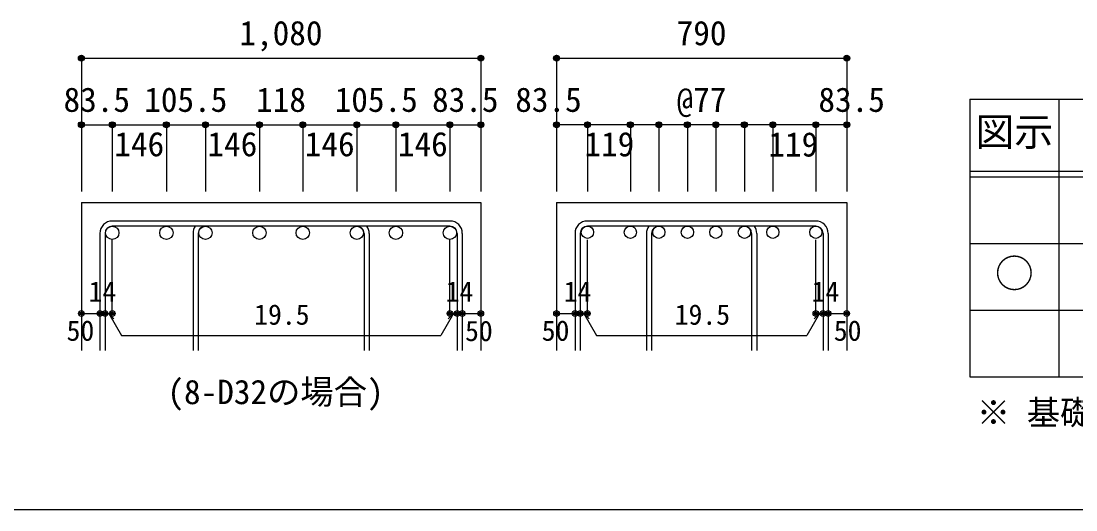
# Model space of a CAD drawing. Units: millimetres at full size, sheet at 1:30. Extents: x -5973 to 5954, y -4195 to 4201.
# Drawn here: x -1115 to 1734, y -4195 to -2875 of the extents above; entities that cross this region are included whole.
import ezdxf
from ezdxf.enums import TextEntityAlignment as Align

# ---------------------------------------------------------------- set-up
doc = ezdxf.new("R2010")
doc.units = ezdxf.units.MM
doc.header["$LTSCALE"] = 30
doc.header["$PDMODE"] = 32
doc.header["$PDSIZE"] = 15
for name, color, linetype in [('0-1_躯体線', 2, 'Continuous'), ('0-5_基礎梁筋', 7, 'Continuous'), ('0-6_スタラップ筋', 7, 'Continuous'), ('0-7_文字', 4, 'Continuous'), ('0-D_寸法', 4, 'Continuous'), ('6-7_文字', 7, 'Continuous'), ('6-E_枠', 7, 'Continuous'), ('F-0_枠', 6, 'Continuous')]:
    doc.layers.add(name, color=color, linetype=linetype)
doc.styles.add('ＭＳ ゴシック', font='')
doc.styles.get('ＭＳ ゴシック').set_extended_font_data('MS Gothic')

msp = doc.modelspace()

# ---------------------------------------------------------------- linework, layer by layer
at = {"layer": '0-1_躯体線'}
for p, q in [((-952.55, -3364.89), (-952.55, -3764.89)), ((-952.55, -3364.89), (126.45, -3364.89)), ((126.45, -3364.89), (126.45, -3764.89)), ((330.93, -3364.89), (330.93, -3764.89)), ((330.93, -3364.89), (1114.93, -3364.89)), ((1114.93, -3364.89), (1114.93, -3764.89))]:
    msp.add_line(p, q, dxfattribs=at)
at = {"layer": '0-5_基礎梁筋', "color": 3}
for centre, radius in [((-869.05, -3446.89), 18), ((-723.05, -3446.89), 18), ((-617.55, -3446.89), 18), ((-471.55, -3446.89), 18), ((-354.55, -3446.89), 18), ((-208.55, -3446.89), 18), ((-103.05, -3446.89), 18), ((42.95, -3446.89), 18), ((414.43, -3445.39), 16.5), ((530.43, -3445.39), 16.5), ((607.43, -3445.39), 16.5), ((684.43, -3445.39), 16.5), ((761.43, -3445.39), 16.5), ((838.43, -3445.39), 16.5), ((915.43, -3445.39), 16.5), ((1031.43, -3445.39), 16.5)]:
    msp.add_circle(centre, radius, dxfattribs=at)
at = {"layer": '0-6_スタラップ筋'}
for p, q in [((42.95, -3414.89), (-869.05, -3414.89)), ((1031.43, -3414.89), (414.43, -3414.89)), ((42.95, -3428.89), (-869.05, -3428.89)), ((1031.43, -3428.89), (414.43, -3428.89)), ((-902.55, -3448.39), (-902.55, -3764.89)), ((-888.55, -3448.39), (-888.55, -3764.89)), ((-651.05, -3448.39), (-651.05, -3764.89)), ((-637.05, -3448.39), (-637.05, -3764.89)), ((-189.05, -3448.39), (-189.05, -3764.89)), ((-175.05, -3448.39), (-175.05, -3764.89)), ((62.45, -3448.39), (62.45, -3764.89)), ((76.45, -3448.39), (76.45, -3764.89)), ((380.93, -3448.39), (380.93, -3764.89)), ((394.93, -3448.39), (394.93, -3764.89)), ((573.93, -3448.39), (573.93, -3764.89)), ((587.93, -3448.39), (587.93, -3764.89)), ((857.93, -3448.39), (857.93, -3764.89)), ((871.93, -3448.39), (871.93, -3764.89)), ((1050.93, -3448.39), (1050.93, -3764.89)), ((1064.93, -3448.39), (1064.93, -3764.89))]:
    msp.add_line(p, q, dxfattribs=at)
for centre, radius, start, end in [((-869.05, -3448.39), 33.5, 90, 180), ((42.95, -3448.39), 33.5, 0, 90), ((414.43, -3448.39), 33.5, 90, 180), ((1031.43, -3448.39), 33.5, 0, 90), ((-869.05, -3448.39), 19.5, 90, 180), ((-617.55, -3448.39), 33.5, 144.40235, 180), ((-617.55, -3448.39), 19.5, 90, 180), ((-208.55, -3448.39), 19.5, 0, 90), ((-208.55, -3448.39), 33.5, 0, 35.59765), ((42.95, -3448.39), 19.5, 0, 90), ((414.43, -3448.39), 19.5, 90, 180), ((607.43, -3448.39), 33.5, 144.40235, 180), ((607.43, -3448.39), 19.5, 90, 180), ((838.43, -3448.39), 19.5, 0, 90), ((838.43, -3448.39), 33.5, 0, 35.59765), ((1031.43, -3448.39), 19.5, 0, 90)]:
    msp.add_arc(centre, radius, start, end, dxfattribs=at)
at = {"layer": '0-D_寸法'}
for p, q in [((-952.55, -2974.89), (-952.55, -3154.89)), ((-952.55, -2974.89), (126.45, -2974.89)), ((126.45, -2974.89), (126.45, -3154.89)), ((330.93, -2974.89), (330.93, -3154.89)), ((330.93, -2974.89), (1114.93, -2974.89)), ((1114.93, -2974.89), (1114.93, -3154.89)), ((-952.55, -3154.89), (-952.55, -3334.89)), ((-952.55, -3154.89), (-869.05, -3154.89)), ((-869.05, -3154.89), (-869.05, -3334.89)), ((-869.05, -3154.89), (-723.05, -3154.89)), ((-723.05, -3154.89), (-617.55, -3154.89)), ((-723.05, -3154.89), (-723.05, -3334.89)), ((-617.55, -3154.89), (-471.55, -3154.89)), ((-617.55, -3154.89), (-617.55, -3334.89)), ((-471.55, -3154.89), (-354.55, -3154.89)), ((-471.55, -3154.89), (-471.55, -3334.89)), ((-354.55, -3154.89), (-208.55, -3154.89)), ((-354.55, -3154.89), (-354.55, -3334.89)), ((-208.55, -3154.89), (-103.05, -3154.89)), ((-208.55, -3154.89), (-208.55, -3334.89)), ((-103.05, -3154.89), (-103.05, -3334.89)), ((42.95, -3154.89), (42.95, -3334.89)), ((126.45, -3154.89), (126.45, -3334.89)), ((414.43, -3154.89), (330.93, -3154.89)), ((330.93, -3154.89), (330.93, -3334.89)), ((414.43, -3154.89), (414.43, -3334.89)), ((530.43, -3154.89), (530.43, -3334.89)), ((607.43, -3154.89), (607.43, -3334.89)), ((684.43, -3154.89), (684.43, -3334.89)), ((761.43, -3154.89), (761.43, -3334.89)), ((838.43, -3154.89), (838.43, -3334.89)), ((915.43, -3154.89), (915.43, -3334.89)), ((1114.93, -3154.89), (1031.43, -3154.89)), ((1031.43, -3154.89), (1031.43, -3334.89)), ((1114.93, -3154.89), (1114.93, -3334.89)), ((-869.05, -3664.89), (-869.05, -3465.56)), ((42.95, -3664.89), (42.95, -3465.56)), ((414.43, -3664.89), (414.43, -3465.56)), ((1031.43, -3664.89), (1031.43, -3465.56)), ((-952.55, -3664.89), (-902.55, -3664.89)), ((-902.55, -3664.89), (-869.05, -3664.89)), ((-878.8, -3664.89), (-864.66, -3679.04)), ((-878.8, -3664.89), (-844.58, -3724.17)), ((52.7, -3664.89), (18.47, -3724.17)), ((52.7, -3664.89), (38.55, -3679.04)), ((42.95, -3664.89), (126.45, -3664.89)), ((62.45, -3664.89), (76.45, -3664.89)), ((330.93, -3664.89), (380.93, -3664.89)), ((380.93, -3664.89), (414.43, -3664.89)), ((404.68, -3664.89), (418.82, -3679.04)), ((404.68, -3664.89), (438.91, -3724.17)), ((1041.18, -3664.89), (1006.96, -3724.17)), ((1041.18, -3664.89), (1027.04, -3679.04)), ((1031.43, -3664.89), (1114.93, -3664.89)), ((1050.93, -3664.89), (1064.93, -3664.89)), ((-844.58, -3724.17), (18.47, -3724.17)), ((438.91, -3724.17), (1006.96, -3724.17))]:
    msp.add_line(p, q, dxfattribs=at)
for points in [[(126.45, -2974.89), (126.45, -3154.89), (126.45, -3334.89)], [(1114.93, -2974.89), (1114.93, -3154.89), (1114.93, -3334.89)], [(-103.05, -3154.89), (42.95, -3154.89), (126.45, -3154.89)], [(1031.43, -3154.89), (722.93, -3154.89), (414.43, -3154.89)]]:
    msp.add_lwpolyline(points, dxfattribs=at)
for centre, radius in [((-952.55, -2974.89), 8), ((-952.55, -2974.89), 7.2), ((-952.55, -2974.89), 6.4), ((-952.55, -2974.89), 5.6), ((-952.55, -2974.89), 4.8), ((-952.55, -2974.89), 4), ((-952.55, -2974.89), 3.2), ((-952.55, -2974.89), 2.4), ((-952.55, -2974.89), 1.6), ((-952.55, -2974.89), 0.8), ((126.45, -2974.89), 8), ((126.45, -2974.89), 7.2), ((126.45, -2974.89), 6.4), ((126.45, -2974.89), 5.6), ((126.45, -2974.89), 4.8), ((126.45, -2974.89), 4), ((126.45, -2974.89), 3.2), ((126.45, -2974.89), 2.4), ((126.45, -2974.89), 1.6), ((126.45, -2974.89), 0.8), ((330.93, -2974.89), 8), ((330.93, -2974.89), 7.2), ((330.93, -2974.89), 6.4), ((330.93, -2974.89), 5.6), ((330.93, -2974.89), 4.8), ((330.93, -2974.89), 4), ((330.93, -2974.89), 3.2), ((330.93, -2974.89), 2.4), ((330.93, -2974.89), 1.6), ((330.93, -2974.89), 0.8), ((1114.93, -2974.89), 8), ((1114.93, -2974.89), 7.2), ((1114.93, -2974.89), 6.4), ((1114.93, -2974.89), 5.6), ((1114.93, -2974.89), 4.8), ((1114.93, -2974.89), 4), ((1114.93, -2974.89), 3.2), ((1114.93, -2974.89), 2.4), ((1114.93, -2974.89), 1.6), ((1114.93, -2974.89), 0.8), ((-952.55, -3154.89), 8), ((-952.55, -3154.89), 7.2), ((-952.55, -3154.89), 6.4), ((-952.55, -3154.89), 5.6), ((-952.55, -3154.89), 4.8), ((-952.55, -3154.89), 4), ((-952.55, -3154.89), 3.2), ((-952.55, -3154.89), 2.4), ((-952.55, -3154.89), 1.6), ((-952.55, -3154.89), 0.8), ((-869.05, -3154.89), 8), ((-869.05, -3154.89), 7.2), ((-869.05, -3154.89), 6.4), ((-869.05, -3154.89), 5.6), ((-869.05, -3154.89), 4.8), ((-869.05, -3154.89), 4), ((-869.05, -3154.89), 3.2), ((-869.05, -3154.89), 2.4), ((-869.05, -3154.89), 1.6), ((-869.05, -3154.89), 0.8), ((-723.05, -3154.89), 8), ((-723.05, -3154.89), 7.2), ((-723.05, -3154.89), 6.4), ((-723.05, -3154.89), 5.6), ((-723.05, -3154.89), 4.8), ((-723.05, -3154.89), 4), ((-723.05, -3154.89), 3.2), ((-723.05, -3154.89), 2.4), ((-723.05, -3154.89), 1.6), ((-723.05, -3154.89), 0.8), ((-617.55, -3154.89), 8), ((-617.55, -3154.89), 7.2), ((-617.55, -3154.89), 6.4), ((-617.55, -3154.89), 5.6), ((-617.55, -3154.89), 4.8), ((-617.55, -3154.89), 4), ((-617.55, -3154.89), 3.2), ((-617.55, -3154.89), 2.4), ((-617.55, -3154.89), 1.6), ((-617.55, -3154.89), 0.8), ((-471.55, -3154.89), 8), ((-471.55, -3154.89), 7.2), ((-471.55, -3154.89), 6.4), ((-471.55, -3154.89), 5.6), ((-471.55, -3154.89), 4.8), ((-471.55, -3154.89), 4), ((-471.55, -3154.89), 3.2), ((-471.55, -3154.89), 2.4), ((-471.55, -3154.89), 1.6), ((-471.55, -3154.89), 0.8), ((-354.55, -3154.89), 8), ((-354.55, -3154.89), 7.2), ((-354.55, -3154.89), 6.4), ((-354.55, -3154.89), 5.6), ((-354.55, -3154.89), 4.8), ((-354.55, -3154.89), 4), ((-354.55, -3154.89), 3.2), ((-354.55, -3154.89), 2.4), ((-354.55, -3154.89), 1.6), ((-354.55, -3154.89), 0.8), ((-208.55, -3154.89), 8), ((-208.55, -3154.89), 7.2), ((-208.55, -3154.89), 6.4), ((-208.55, -3154.89), 5.6), ((-208.55, -3154.89), 4.8), ((-208.55, -3154.89), 4), ((-208.55, -3154.89), 3.2), ((-208.55, -3154.89), 2.4), ((-208.55, -3154.89), 1.6), ((-208.55, -3154.89), 0.8), ((-103.05, -3154.89), 8), ((-103.05, -3154.89), 7.2), ((-103.05, -3154.89), 6.4), ((-103.05, -3154.89), 5.6), ((-103.05, -3154.89), 4.8), ((-103.05, -3154.89), 4), ((-103.05, -3154.89), 3.2), ((-103.05, -3154.89), 2.4), ((-103.05, -3154.89), 1.6), ((-103.05, -3154.89), 0.8), ((42.95, -3154.89), 8), ((42.95, -3154.89), 7.2), ((42.95, -3154.89), 6.4), ((42.95, -3154.89), 5.6), ((42.95, -3154.89), 4.8), ((42.95, -3154.89), 4), ((42.95, -3154.89), 3.2), ((42.95, -3154.89), 2.4), ((42.95, -3154.89), 1.6), ((42.95, -3154.89), 0.8), ((126.45, -3154.89), 8), ((126.45, -3154.89), 7.2), ((126.45, -3154.89), 6.4), ((126.45, -3154.89), 5.6), ((126.45, -3154.89), 4.8), ((126.45, -3154.89), 4), ((126.45, -3154.89), 3.2), ((126.45, -3154.89), 2.4), ((126.45, -3154.89), 1.6), ((126.45, -3154.89), 0.8), ((330.93, -3154.89), 8), ((330.93, -3154.89), 7.2), ((330.93, -3154.89), 6.4), ((330.93, -3154.89), 5.6), ((330.93, -3154.89), 4.8), ((330.93, -3154.89), 4), ((330.93, -3154.89), 3.2), ((330.93, -3154.89), 2.4), ((330.93, -3154.89), 1.6), ((330.93, -3154.89), 0.8), ((414.43, -3154.89), 8), ((414.43, -3154.89), 7.2), ((414.43, -3154.89), 6.4), ((414.43, -3154.89), 5.6), ((414.43, -3154.89), 4.8), ((414.43, -3154.89), 4), ((414.43, -3154.89), 3.2), ((414.43, -3154.89), 2.4), ((414.43, -3154.89), 1.6), ((414.43, -3154.89), 0.8), ((530.43, -3154.89), 8), ((530.43, -3154.89), 7.2), ((530.43, -3154.89), 6.4), ((530.43, -3154.89), 5.6), ((530.43, -3154.89), 4.8), ((530.43, -3154.89), 4), ((530.43, -3154.89), 3.2), ((530.43, -3154.89), 2.4), ((530.43, -3154.89), 1.6), ((530.43, -3154.89), 0.8), ((607.43, -3154.89), 8), ((607.43, -3154.89), 7.2), ((607.43, -3154.89), 6.4), ((607.43, -3154.89), 5.6), ((607.43, -3154.89), 4.8), ((607.43, -3154.89), 4), ((607.43, -3154.89), 3.2), ((607.43, -3154.89), 2.4), ((607.43, -3154.89), 1.6), ((607.43, -3154.89), 0.8), ((684.43, -3154.89), 8), ((684.43, -3154.89), 7.2), ((684.43, -3154.89), 6.4), ((684.43, -3154.89), 5.6), ((684.43, -3154.89), 4.8), ((684.43, -3154.89), 4), ((684.43, -3154.89), 3.2), ((684.43, -3154.89), 2.4), ((684.43, -3154.89), 1.6), ((684.43, -3154.89), 0.8), ((761.43, -3154.89), 8), ((761.43, -3154.89), 7.2), ((761.43, -3154.89), 6.4), ((761.43, -3154.89), 5.6), ((761.43, -3154.89), 4.8), ((761.43, -3154.89), 4), ((761.43, -3154.89), 3.2), ((761.43, -3154.89), 2.4), ((761.43, -3154.89), 1.6), ((761.43, -3154.89), 0.8), ((838.43, -3154.89), 8), ((838.43, -3154.89), 7.2), ((838.43, -3154.89), 6.4), ((838.43, -3154.89), 5.6), ((838.43, -3154.89), 4.8), ((838.43, -3154.89), 4), ((838.43, -3154.89), 3.2), ((838.43, -3154.89), 2.4), ((838.43, -3154.89), 1.6), ((838.43, -3154.89), 0.8), ((915.43, -3154.89), 8), ((915.43, -3154.89), 7.2), ((915.43, -3154.89), 6.4), ((915.43, -3154.89), 5.6), ((915.43, -3154.89), 4.8), ((915.43, -3154.89), 4), ((915.43, -3154.89), 3.2), ((915.43, -3154.89), 2.4), ((915.43, -3154.89), 1.6), ((915.43, -3154.89), 0.8), ((1031.43, -3154.89), 8), ((1031.43, -3154.89), 7.2), ((1031.43, -3154.89), 6.4), ((1031.43, -3154.89), 5.6), ((1031.43, -3154.89), 4.8), ((1031.43, -3154.89), 4), ((1031.43, -3154.89), 3.2), ((1031.43, -3154.89), 2.4), ((1031.43, -3154.89), 1.6), ((1031.43, -3154.89), 0.8), ((1114.93, -3154.89), 8), ((1114.93, -3154.89), 7.2), ((1114.93, -3154.89), 6.4), ((1114.93, -3154.89), 5.6), ((1114.93, -3154.89), 4.8), ((1114.93, -3154.89), 4), ((1114.93, -3154.89), 3.2), ((1114.93, -3154.89), 2.4), ((1114.93, -3154.89), 1.6), ((1114.93, -3154.89), 0.8), ((-952.55, -3664.89), 4), ((-952.55, -3664.89), 3.6), ((-952.55, -3664.89), 3.2), ((-952.55, -3664.89), 2.8), ((-952.55, -3664.89), 2.4), ((-952.55, -3664.89), 2), ((-952.55, -3664.89), 1.6), ((-952.55, -3664.89), 1.2), ((-952.55, -3664.89), 0.8), ((-952.55, -3664.89), 0.4), ((-902.55, -3664.89), 4), ((-902.55, -3664.89), 3.6), ((-902.55, -3664.89), 3.2), ((-902.55, -3664.89), 2.8), ((-902.55, -3664.89), 2.4), ((-902.55, -3664.89), 2), ((-902.55, -3664.89), 1.6), ((-902.55, -3664.89), 1.2), ((-902.55, -3664.89), 0.8), ((-902.55, -3664.89), 0.4), ((-888.55, -3664.89), 4), ((-888.55, -3664.89), 3.6), ((-888.55, -3664.89), 3.2), ((-888.55, -3664.89), 2.8), ((-888.55, -3664.89), 2.4), ((-888.55, -3664.89), 2), ((-888.55, -3664.89), 1.6), ((-888.55, -3664.89), 1.2), ((-888.55, -3664.89), 0.8), ((-888.55, -3664.89), 0.4), ((-869.05, -3664.89), 4), ((-869.05, -3664.89), 3.6), ((-869.05, -3664.89), 3.2), ((-869.05, -3664.89), 2.8), ((-869.05, -3664.89), 2.4), ((-869.05, -3664.89), 2), ((-869.05, -3664.89), 1.6), ((-869.05, -3664.89), 1.2), ((-869.05, -3664.89), 0.8), ((-869.05, -3664.89), 0.4), ((42.95, -3664.89), 4), ((42.95, -3664.89), 3.6), ((42.95, -3664.89), 3.2), ((42.95, -3664.89), 2.8), ((42.95, -3664.89), 2.4), ((42.95, -3664.89), 2), ((42.95, -3664.89), 1.6), ((42.95, -3664.89), 1.2), ((42.95, -3664.89), 0.8), ((42.95, -3664.89), 0.4), ((62.45, -3664.89), 4), ((62.45, -3664.89), 3.6), ((62.45, -3664.89), 3.2), ((62.45, -3664.89), 2.8), ((62.45, -3664.89), 2.4), ((62.45, -3664.89), 2), ((62.45, -3664.89), 1.6), ((62.45, -3664.89), 1.2), ((62.45, -3664.89), 0.8), ((62.45, -3664.89), 0.4), ((76.45, -3664.89), 4), ((76.45, -3664.89), 3.6), ((76.45, -3664.89), 3.2), ((76.45, -3664.89), 2.8), ((76.45, -3664.89), 2.4), ((76.45, -3664.89), 2), ((76.45, -3664.89), 1.6), ((76.45, -3664.89), 1.2), ((76.45, -3664.89), 0.8), ((76.45, -3664.89), 0.4), ((126.45, -3664.89), 4), ((126.45, -3664.89), 3.6), ((126.45, -3664.89), 3.2), ((126.45, -3664.89), 2.8), ((126.45, -3664.89), 2.4), ((126.45, -3664.89), 2), ((126.45, -3664.89), 1.6), ((126.45, -3664.89), 1.2), ((126.45, -3664.89), 0.8), ((126.45, -3664.89), 0.4), ((330.93, -3664.89), 4), ((330.93, -3664.89), 3.6), ((330.93, -3664.89), 3.2), ((330.93, -3664.89), 2.8), ((330.93, -3664.89), 2.4), ((330.93, -3664.89), 2), ((330.93, -3664.89), 1.6), ((330.93, -3664.89), 1.2), ((330.93, -3664.89), 0.8), ((330.93, -3664.89), 0.4), ((380.93, -3664.89), 4), ((380.93, -3664.89), 3.6), ((380.93, -3664.89), 3.2), ((380.93, -3664.89), 2.8), ((380.93, -3664.89), 2.4), ((380.93, -3664.89), 2), ((380.93, -3664.89), 1.6), ((380.93, -3664.89), 1.2), ((380.93, -3664.89), 0.8), ((380.93, -3664.89), 0.4), ((394.93, -3664.89), 4), ((394.93, -3664.89), 3.6), ((394.93, -3664.89), 3.2), ((394.93, -3664.89), 2.8), ((394.93, -3664.89), 2.4), ((394.93, -3664.89), 2), ((394.93, -3664.89), 1.6), ((394.93, -3664.89), 1.2), ((394.93, -3664.89), 0.8), ((394.93, -3664.89), 0.4), ((414.43, -3664.89), 4), ((414.43, -3664.89), 3.6), ((414.43, -3664.89), 3.2), ((414.43, -3664.89), 2.8), ((414.43, -3664.89), 2.4), ((414.43, -3664.89), 2), ((414.43, -3664.89), 1.6), ((414.43, -3664.89), 1.2), ((414.43, -3664.89), 0.8), ((414.43, -3664.89), 0.4), ((1031.43, -3664.89), 4), ((1031.43, -3664.89), 3.6), ((1031.43, -3664.89), 3.2), ((1031.43, -3664.89), 2.8), ((1031.43, -3664.89), 2.4), ((1031.43, -3664.89), 2), ((1031.43, -3664.89), 1.6), ((1031.43, -3664.89), 1.2), ((1031.43, -3664.89), 0.8), ((1031.43, -3664.89), 0.4), ((1050.93, -3664.89), 4), ((1050.93, -3664.89), 3.6), ((1050.93, -3664.89), 3.2), ((1050.93, -3664.89), 2.8), ((1050.93, -3664.89), 2.4), ((1050.93, -3664.89), 2), ((1050.93, -3664.89), 1.6), ((1050.93, -3664.89), 1.2), ((1050.93, -3664.89), 0.8), ((1050.93, -3664.89), 0.4), ((1064.93, -3664.89), 4), ((1064.93, -3664.89), 3.6), ((1064.93, -3664.89), 3.2), ((1064.93, -3664.89), 2.8), ((1064.93, -3664.89), 2.4), ((1064.93, -3664.89), 2), ((1064.93, -3664.89), 1.6), ((1064.93, -3664.89), 1.2), ((1064.93, -3664.89), 0.8), ((1064.93, -3664.89), 0.4), ((1114.93, -3664.89), 4), ((1114.93, -3664.89), 3.6), ((1114.93, -3664.89), 3.2), ((1114.93, -3664.89), 2.8), ((1114.93, -3664.89), 2.4), ((1114.93, -3664.89), 2), ((1114.93, -3664.89), 1.6), ((1114.93, -3664.89), 1.2), ((1114.93, -3664.89), 0.8), ((1114.93, -3664.89), 0.4)]:
    msp.add_circle(centre, radius, dxfattribs=at)
at = {"layer": '0-D_寸法', "color": 7}
for p in [(-952.55, -2974.89), (126.45, -2974.89), (330.93, -2974.89), (1114.93, -2974.89), (-952.55, -3154.89), (-869.05, -3154.89), (-723.05, -3154.89), (-617.55, -3154.89), (-471.55, -3154.89), (-354.55, -3154.89), (-208.55, -3154.89), (-103.05, -3154.89), (42.95, -3154.89), (126.45, -3154.89), (330.93, -3154.89), (414.43, -3154.89), (530.43, -3154.89), (607.43, -3154.89), (684.43, -3154.89), (761.43, -3154.89), (838.43, -3154.89), (915.43, -3154.89), (1031.43, -3154.89), (1114.93, -3154.89), (-952.55, -3664.89), (-902.55, -3664.89), (-888.55, -3664.89), (-869.05, -3664.89), (42.95, -3664.89), (62.45, -3664.89), (76.45, -3664.89), (126.45, -3664.89), (330.93, -3664.89), (380.93, -3664.89), (394.93, -3664.89), (414.43, -3664.89), (1031.43, -3664.89), (1050.93, -3664.89), (1064.93, -3664.89), (1114.93, -3664.89)]:
    msp.add_point(p, dxfattribs=at)
at = {"layer": '6-E_枠', "color": 3}
for p, q in [((1447.71, -3085.43), (1447.71, -3835.43)), ((1447.71, -3085.43), (3610.24, -3085.43)), ((1447.71, -3835.43), (3610.24, -3835.43))]:
    msp.add_line(p, q, dxfattribs=at)
at = {"layer": '6-E_枠'}
for p, q in [((1687.71, -3085.43), (1687.71, -3835.43)), ((1447.71, -3280.43), (3610.24, -3280.43)), ((1447.71, -3295.43), (3610.24, -3295.43)), ((1447.71, -3475.43), (3610.24, -3475.43)), ((1447.71, -3655.43), (3610.24, -3655.43))]:
    msp.add_line(p, q, dxfattribs=at)
at = {"layer": 'F-0_枠'}
msp.add_line((5954.1, -4195.24), (-5972.88, -4195.24), dxfattribs=at)

# ---------------------------------------------------------------- texts
at = {"layer": '0-7_文字', "color": 7, "style": 'ＭＳ ゴシック'}
msp.add_text('(8-D32の場合)', height=65.98, dxfattribs=at).set_placement((-720.25, -3929.38), align=Align.BOTTOM_LEFT)
at = {"layer": '0-D_寸法', "style": 'ＭＳ ゴシック'}
for s, height, p in [('1,080', 65.98, (-525.55, -2959.89)), ('790', 65.98, (655.43, -2959.89)), ('83.5', 65.98, (-1000.8, -3139.89)), ('105.5', 65.98, (-782.8, -3139.89)), ('118', 65.98, (-480.55, -3139.89)), ('105.5', 65.98, (-268.3, -3139.89)), ('83.5', 65.98, (-5.3, -3139.89)), ('83.5', 65.98, (219.43, -3139.89)), ('@77', 65.98, (655.43, -3139.89)), ('83.5', 65.98, (1038.43, -3139.89)), ('146', 65.98, (-863.55, -3259.89)), ('146', 65.98, (-612.05, -3259.89)), ('146', 65.98, (-349.05, -3259.89)), ('146', 65.98, (-97.55, -3259.89)), ('119', 65.98, (406.37, -3260.03)), ('119', 65.98, (903.18, -3260.59)), ('14', 54.99, (-933.09, -3649.44)), ('14', 54.99, (31.49, -3649.44)), ('14', 54.99, (350.4, -3649.44)), ('14', 54.99, (1019.98, -3649.44)), ('19.5', 54.99, (-485.82, -3711.53)), ('19.5', 54.99, (650.17, -3711.53)), ('50', 54.99, (-992.55, -3754.89)), ('50', 54.99, (83.86, -3755.72)), ('50', 54.99, (290.93, -3754.89)), ('50', 54.99, (1079.93, -3754.89))]:
    msp.add_text(s, height=height, dxfattribs=at).set_placement(p, align=Align.BOTTOM_LEFT)
at = {"layer": '6-7_文字', "color": 2, "style": 'ＭＳ ゴシック'}
for s, p in [('図示', (1462.71, -3235.43)), ('○', (1515.21, -3617.93))]:
    msp.add_text(s, height=76.98, dxfattribs=at).set_placement(p, align=Align.BOTTOM_LEFT)
at = {"layer": '6-7_文字', "style": 'ＭＳ ゴシック'}
msp.add_text('※ 基礎梁スターラップ     D13 @200', height=65.98, dxfattribs=at).set_placement((1466.27, -3985.01), align=Align.BOTTOM_LEFT)

doc.saveas('drawing.dxf')
